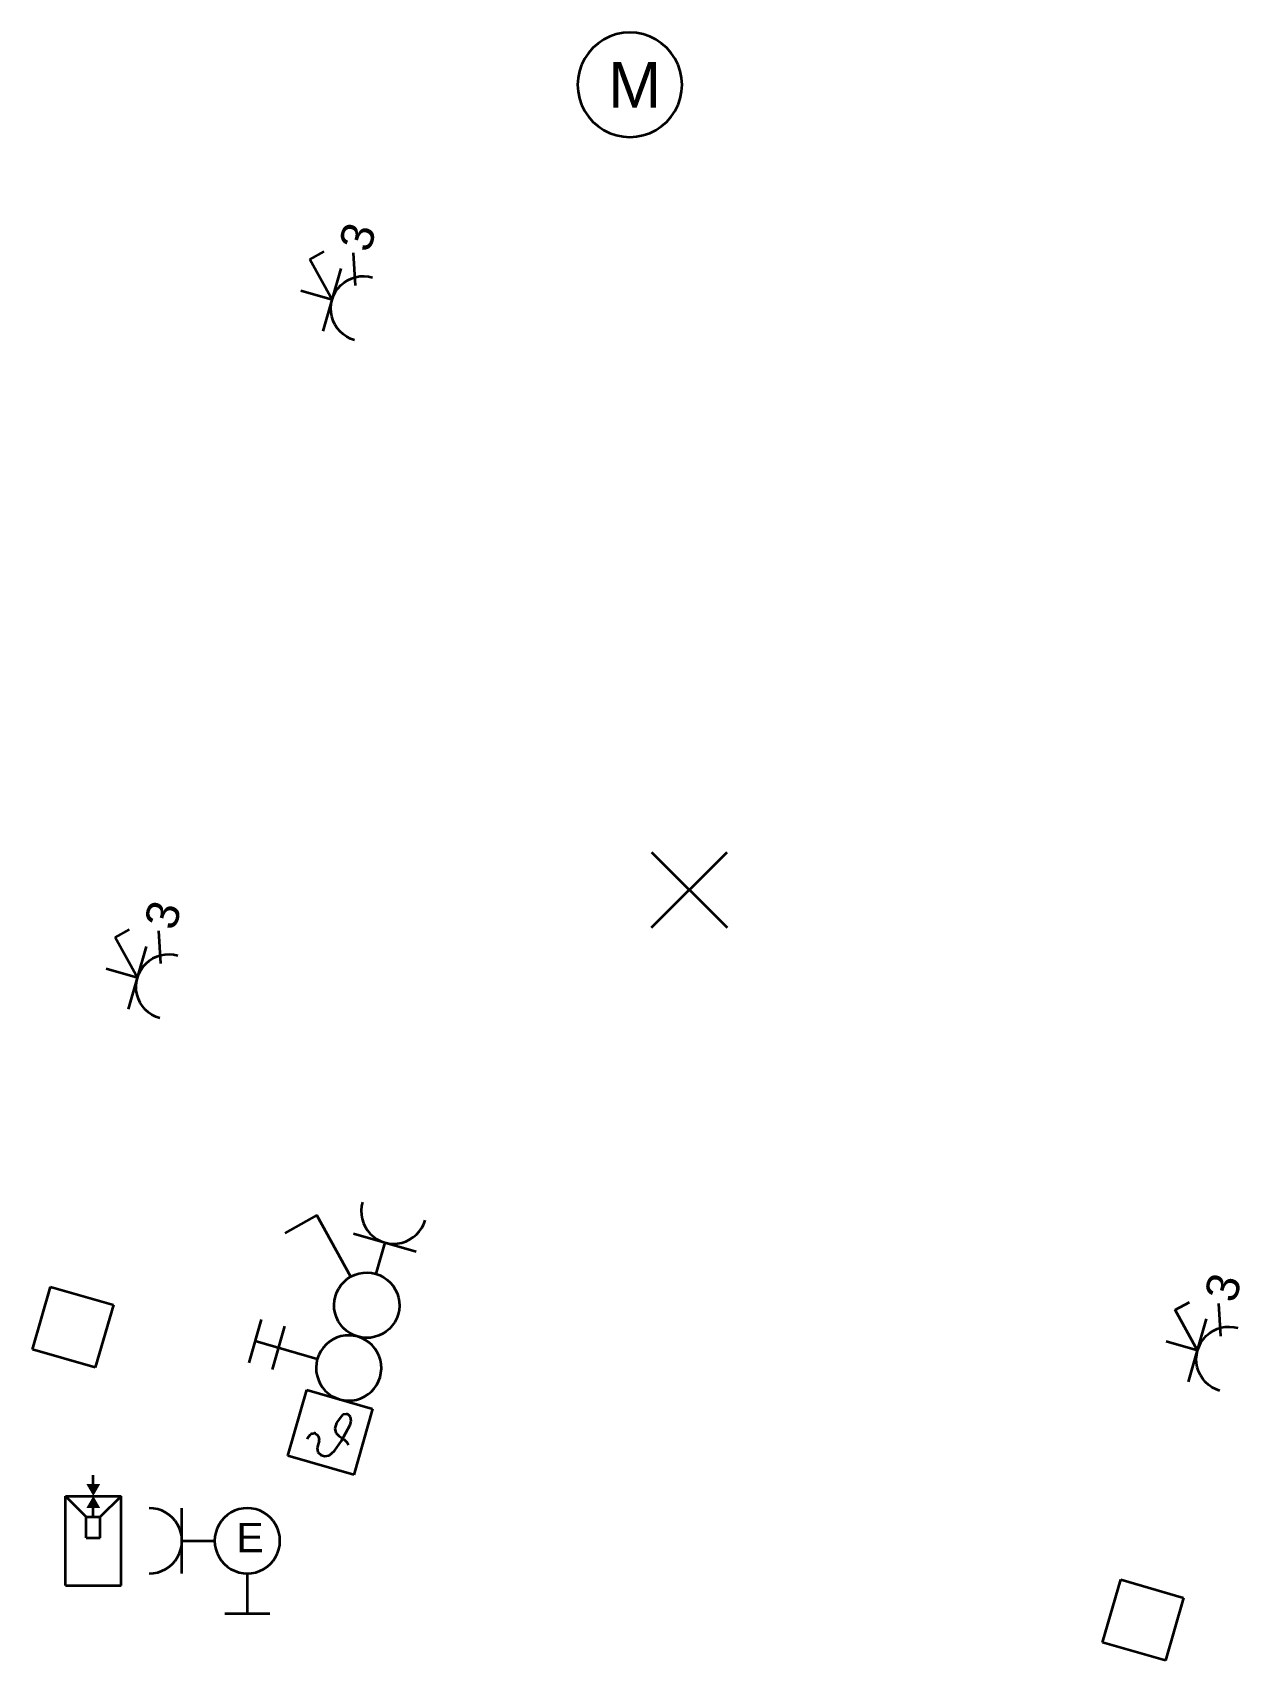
# Model space of a CAD drawing. Extents: x 800 to 1481, y 55 to 490.
# Drawn here: x 1151.33 to 1188.32, y 148.96 to 198.81 of the extents above; entities that cross this region are included whole.
import ezdxf

# ---------------------------------------------------------------- set-up
doc = ezdxf.new("R2010")
doc.units = 0
doc.layers.get('0').update_dxf_attribs({"lineweight": 18})
for name, color, linetype, lineweight, true_color in [('E_GSA', 7, 'Continuous', 35, 0x804000), ('E_Licht', 7, 'Continuous', 35, 0x0080ff), ('E_RTH', 5, 'Continuous', 35, 0x0000ff)]:
    doc.layers.add(name, color=color, linetype=linetype, lineweight=lineweight, true_color=true_color)
doc.styles.get("Standard").update_dxf_attribs({"font": 'arial.ttf'})

# ---------------------------------------------------------------- blocks, each defined once
blk = doc.blocks.new('Abzweigdose quadratisch (multi) UP-A0Q9B34HAY', base_point=(1151.329, 157.936))
at = {"color": 0, "lineweight": -2}
for p, q in [((1151.329, 158.488), (1151.881, 160.41)), ((1151.881, 160.41), (1153.803, 159.858)), ((1153.803, 159.858), (1153.251, 157.936)), ((1153.251, 157.936), (1151.329, 158.488))]:
    blk.add_line(p, q, dxfattribs=at)
blk = doc.blocks.new('Motor allgemein-A0Q9B34JAY', base_point=(1168.02, 195.612))
at = {"color": 0, "linetype": 'ByBlock', "lineweight": -2, "ltscale": 0.35}
for p, q in [((1168.646, 198.482), (1168.489, 198.344)), ((1168.82, 198.598), (1168.646, 198.482)), ((1169.008, 198.691), (1168.82, 198.598)), ((1169.206, 198.758), (1169.008, 198.691)), ((1169.412, 198.799), (1169.206, 198.758)), ((1169.62, 198.812), (1169.412, 198.799)), ((1169.829, 198.799), (1169.62, 198.812)), ((1170.034, 198.758), (1169.829, 198.799)), ((1170.233, 198.691), (1170.034, 198.758)), ((1170.42, 198.598), (1170.233, 198.691)), ((1170.594, 198.482), (1170.42, 198.598)), ((1170.752, 198.344), (1170.594, 198.482)), ((1168.235, 198.012), (1168.142, 197.825)), ((1168.351, 198.186), (1168.235, 198.012)), ((1168.489, 198.344), (1168.351, 198.186)), ((1170.89, 198.186), (1170.752, 198.344)), ((1171.006, 198.012), (1170.89, 198.186)), ((1171.099, 197.825), (1171.006, 198.012)), ((1168.034, 197.421), (1168.02, 197.212)), ((1168.075, 197.626), (1168.034, 197.421)), ((1168.142, 197.825), (1168.075, 197.626)), ((1171.166, 197.626), (1171.099, 197.825)), ((1171.207, 197.421), (1171.166, 197.626)), ((1171.22, 197.212), (1171.207, 197.421)), ((1168.02, 197.212), (1168.034, 197.003)), ((1168.034, 197.003), (1168.075, 196.798)), ((1171.166, 196.798), (1171.207, 197.003)), ((1171.207, 197.003), (1171.22, 197.212)), ((1168.075, 196.798), (1168.142, 196.6)), ((1168.142, 196.6), (1168.235, 196.412)), ((1168.235, 196.412), (1168.351, 196.238)), ((1170.89, 196.238), (1171.006, 196.412)), ((1171.006, 196.412), (1171.099, 196.6)), ((1171.099, 196.6), (1171.166, 196.798)), ((1168.351, 196.238), (1168.489, 196.081)), ((1168.489, 196.081), (1168.646, 195.943)), ((1168.646, 195.943), (1168.82, 195.827)), ((1170.42, 195.827), (1170.594, 195.943)), ((1170.594, 195.943), (1170.752, 196.081)), ((1170.752, 196.081), (1170.89, 196.238)), ((1168.82, 195.827), (1169.008, 195.734)), ((1169.008, 195.734), (1169.206, 195.667)), ((1169.206, 195.667), (1169.412, 195.626)), ((1169.412, 195.626), (1169.62, 195.612)), ((1169.62, 195.612), (1169.829, 195.626)), ((1169.829, 195.626), (1170.034, 195.667)), ((1170.034, 195.667), (1170.233, 195.734)), ((1170.233, 195.734), (1170.42, 195.827))]:
    blk.add_line(p, q, dxfattribs=at)
at = {"color": 0, "linetype": 'ByBlock', "lineweight": -2, "ltscale": 0.35, "insert": (1168.95, 197.912), "char_height": 1.4, "attachment_point": 1}
blk.add_mtext('{\\fArial;M}', dxfattribs=at)
blk = doc.blocks.new('Abzweigdose quadratisch (multi) UP-A0Q9B495AY', base_point=(1184.101, 148.965))
at = {"color": 0, "lineweight": -2}
for p, q in [((1184.101, 149.517), (1184.653, 151.439)), ((1184.653, 151.439), (1186.575, 150.887)), ((1186.575, 150.887), (1186.023, 148.965)), ((1186.023, 148.965), (1184.101, 149.517))]:
    blk.add_line(p, q, dxfattribs=at)
blk = doc.blocks.new('Steckdose T13_ UP_ 3-fach_ geschaltet-A0Q9B497AY', base_point=(1186.047, 157.223))
at = {"color": 0, "linetype": 'ByBlock', "lineweight": -2, "ltscale": 0.35}
for p, q in [((1186.323, 159.697), (1186.761, 159.94)), ((1187.008, 158.46), (1186.323, 159.697)), ((1187.725, 158.897), (1187.66, 159.898)), ((1186.732, 157.499), (1187.284, 159.421)), ((1187.374, 158.988), (1187.484, 159.059)), ((1187.484, 159.059), (1187.603, 159.115)), ((1187.603, 159.115), (1187.727, 159.155)), ((1187.727, 159.155), (1187.856, 159.178)), ((1187.856, 159.178), (1187.987, 159.184)), ((1187.987, 159.184), (1188.117, 159.173)), ((1188.117, 159.173), (1188.245, 159.145)), ((1187.008, 158.46), (1186.047, 158.736)), ((1187.008, 158.46), (1187.052, 158.583)), ((1187.052, 158.583), (1187.112, 158.7)), ((1187.112, 158.7), (1187.186, 158.807)), ((1187.186, 158.807), (1187.274, 158.904)), ((1187.274, 158.904), (1187.374, 158.988)), ((1186.969, 158.202), (1186.98, 158.332)), ((1186.975, 158.071), (1186.969, 158.202)), ((1186.998, 157.943), (1186.975, 158.071)), ((1186.98, 158.332), (1187.008, 158.46)), ((1187.038, 157.818), (1186.998, 157.943)), ((1187.094, 157.7), (1187.038, 157.818)), ((1187.165, 157.59), (1187.094, 157.7)), ((1187.249, 157.49), (1187.165, 157.59)), ((1187.346, 157.402), (1187.249, 157.49)), ((1187.453, 157.327), (1187.346, 157.402)), ((1187.57, 157.267), (1187.453, 157.327)), ((1187.693, 157.223), (1187.57, 157.267))]:
    blk.add_line(p, q, dxfattribs=at)
at = {"color": 0, "linetype": 'ByBlock', "lineweight": -2, "ltscale": 0.35, "insert": (1187.195, 160.153), "char_height": 1, "attachment_point": 1, "rotation": 73.9744}
blk.add_mtext('{\\fArial;3}', dxfattribs=at)
blk = doc.blocks.new('Steckdose T13_ UP_ 3-fach_ geschaltet-A0Q9B49PAY', base_point=(1159.543, 189.393))
at = {"color": 0, "linetype": 'ByBlock', "lineweight": -2, "ltscale": 0.35}
for p, q in [((1159.819, 191.868), (1160.258, 192.111)), ((1161.221, 191.067), (1161.156, 192.068)), ((1160.504, 190.631), (1159.819, 191.868)), ((1160.228, 189.67), (1160.78, 191.592)), ((1160.608, 190.87), (1160.683, 190.977)), ((1160.683, 190.977), (1160.771, 191.074)), ((1160.771, 191.074), (1160.871, 191.159)), ((1160.871, 191.159), (1160.981, 191.229)), ((1160.981, 191.229), (1161.099, 191.285)), ((1161.099, 191.285), (1161.224, 191.325)), ((1161.224, 191.325), (1161.352, 191.348)), ((1161.352, 191.348), (1161.483, 191.354)), ((1161.483, 191.354), (1161.613, 191.344)), ((1161.613, 191.344), (1161.741, 191.316)), ((1160.504, 190.631), (1159.543, 190.907)), ((1160.465, 190.372), (1160.476, 190.503)), ((1160.476, 190.503), (1160.504, 190.631)), ((1160.504, 190.631), (1160.548, 190.754)), ((1160.548, 190.754), (1160.608, 190.87)), ((1160.471, 190.242), (1160.465, 190.372)), ((1160.495, 190.113), (1160.471, 190.242)), ((1160.534, 189.988), (1160.495, 190.113)), ((1160.59, 189.87), (1160.534, 189.988)), ((1160.661, 189.76), (1160.59, 189.87)), ((1160.745, 189.66), (1160.661, 189.76)), ((1160.842, 189.572), (1160.745, 189.66)), ((1160.95, 189.498), (1160.842, 189.572)), ((1161.066, 189.438), (1160.95, 189.498)), ((1161.189, 189.393), (1161.066, 189.438))]:
    blk.add_line(p, q, dxfattribs=at)
at = {"color": 0, "linetype": 'ByBlock', "lineweight": -2, "ltscale": 0.35, "insert": (1160.691, 192.323), "char_height": 1, "attachment_point": 1, "rotation": 73.9744}
blk.add_mtext('{\\fArial;3}', dxfattribs=at)
blk = doc.blocks.new('Steckdose T13_ UP_ 3-fach_ geschaltet-A0Q9B49RAY', base_point=(1153.579, 168.63))
at = {"color": 0, "linetype": 'ByBlock', "lineweight": -2, "ltscale": 0.35}
for p, q in [((1153.855, 171.104), (1154.294, 171.347)), ((1154.54, 169.867), (1153.855, 171.104)), ((1155.257, 170.303), (1155.193, 171.304)), ((1154.264, 168.906), (1154.816, 170.828)), ((1155.017, 170.466), (1155.135, 170.521)), ((1155.135, 170.521), (1155.26, 170.561)), ((1155.26, 170.561), (1155.388, 170.584)), ((1155.388, 170.584), (1155.519, 170.591)), ((1155.519, 170.591), (1155.649, 170.58)), ((1155.649, 170.58), (1155.777, 170.552)), ((1154.54, 169.867), (1153.579, 170.143)), ((1154.54, 169.867), (1154.584, 169.99)), ((1154.584, 169.99), (1154.644, 170.106)), ((1154.644, 170.106), (1154.719, 170.214)), ((1154.719, 170.214), (1154.807, 170.31)), ((1154.807, 170.31), (1154.907, 170.395)), ((1154.907, 170.395), (1155.017, 170.466)), ((1154.501, 169.609), (1154.512, 169.739)), ((1154.507, 169.478), (1154.501, 169.609)), ((1154.512, 169.739), (1154.54, 169.867)), ((1154.531, 169.349), (1154.507, 169.478)), ((1154.57, 169.225), (1154.531, 169.349)), ((1154.626, 169.106), (1154.57, 169.225)), ((1154.697, 168.996), (1154.626, 169.106)), ((1154.781, 168.896), (1154.697, 168.996)), ((1154.878, 168.808), (1154.781, 168.896)), ((1154.986, 168.734), (1154.878, 168.808)), ((1155.102, 168.674), (1154.986, 168.734)), ((1155.225, 168.63), (1155.102, 168.674))]:
    blk.add_line(p, q, dxfattribs=at)
at = {"color": 0, "linetype": 'ByBlock', "lineweight": -2, "ltscale": 0.35, "insert": (1154.727, 171.56), "char_height": 1, "attachment_point": 1, "rotation": 73.9744}
blk.add_mtext('{\\fArial;3}', dxfattribs=at)
blk = doc.blocks.new('Deckenauslass-A0Q9B49XAY', base_point=(1170.289, 171.408))
at = {"color": 0, "lineweight": -2}
for p, q in [((1170.289, 171.408), (1172.597, 173.716)), ((1170.289, 173.716), (1172.597, 171.408))]:
    blk.add_line(p, q, dxfattribs=at)
blk = doc.blocks.new('Temperaturmelder_ UP-A0Q9B49ZAY', base_point=(1159.146, 154.65))
at = {"color": 0, "linetype": 'ByBlock', "lineweight": -2, "ltscale": 0.35}
for p, q in [((1159.146, 155.23), (1159.726, 157.248)), ((1159.726, 157.248), (1161.744, 156.668)), ((1161.744, 156.668), (1161.165, 154.65)), ((1160.637, 156.237), (1160.588, 156.064)), ((1160.588, 156.064), (1160.612, 155.932)), ((1160.745, 156.394), (1160.637, 156.237)), ((1160.835, 156.492), (1160.745, 156.394)), ((1160.793, 155.693), (1161.058, 156.179)), ((1160.931, 156.51), (1160.835, 156.492)), ((1160.94, 156.511), (1160.931, 156.51)), ((1160.95, 156.511), (1160.94, 156.511)), ((1160.96, 156.51), (1160.95, 156.511)), ((1160.97, 156.507), (1160.96, 156.51)), ((1160.979, 156.503), (1160.97, 156.507)), ((1160.987, 156.498), (1160.979, 156.503)), ((1160.995, 156.492), (1160.987, 156.498)), ((1161.066, 156.426), (1160.995, 156.492)), ((1161.058, 156.179), (1161.091, 156.294)), ((1161.091, 156.294), (1161.066, 156.426)), ((1159.747, 155.744), (1159.758, 155.785)), ((1159.761, 155.793), (1159.758, 155.785)), ((1159.765, 155.801), (1159.761, 155.793)), ((1159.77, 155.808), (1159.765, 155.801)), ((1159.775, 155.815), (1159.77, 155.808)), ((1159.775, 155.815), (1159.841, 155.887)), ((1159.846, 155.892), (1159.841, 155.887)), ((1159.852, 155.896), (1159.846, 155.892)), ((1159.859, 155.899), (1159.852, 155.896)), ((1159.865, 155.902), (1159.859, 155.899)), ((1159.872, 155.904), (1159.865, 155.902)), ((1159.872, 155.904), (1159.958, 155.92)), ((1159.966, 155.921), (1159.958, 155.92)), ((1159.973, 155.921), (1159.966, 155.921)), ((1159.98, 155.92), (1159.973, 155.921)), ((1159.988, 155.917), (1159.98, 155.92)), ((1159.994, 155.914), (1159.988, 155.917)), ((1160.001, 155.911), (1159.994, 155.914)), ((1160.007, 155.906), (1160.001, 155.911)), ((1160.007, 155.906), (1160.071, 155.847)), ((1160.104, 155.685), (1160.043, 155.472)), ((1160.076, 155.842), (1160.071, 155.847)), ((1160.08, 155.836), (1160.076, 155.842)), ((1160.084, 155.83), (1160.08, 155.836)), ((1160.086, 155.823), (1160.084, 155.83)), ((1160.088, 155.816), (1160.086, 155.823)), ((1160.088, 155.816), (1160.106, 155.72)), ((1160.104, 155.685), (1160.106, 155.694)), ((1160.107, 155.711), (1160.106, 155.72)), ((1160.106, 155.694), (1160.107, 155.702)), ((1160.107, 155.702), (1160.107, 155.711)), ((1160.578, 155.38), (1160.793, 155.693)), ((1160.612, 155.932), (1160.711, 155.842)), ((1160.711, 155.842), (1160.867, 155.734)), ((1160.867, 155.734), (1160.966, 155.643)), ((1160.966, 155.643), (1161.007, 155.569)), ((1161.165, 154.65), (1159.146, 155.23)), ((1160.043, 155.472), (1160.067, 155.34)), ((1160.067, 155.34), (1160.166, 155.249)), ((1160.166, 155.249), (1160.282, 155.216)), ((1160.282, 155.216), (1160.413, 155.24)), ((1160.413, 155.24), (1160.578, 155.38))]:
    blk.add_line(p, q, dxfattribs=at)
blk = doc.blocks.new('Storentaster_ UP-A0Q9B4A1AY', base_point=(1157.961, 156.92))
at = {"color": 0, "lineweight": -2}
for p, q in [((1157.961, 158.078), (1158.342, 159.404)), ((1158.673, 157.873), (1159.054, 159.2)), ((1160.05, 158.195), (1158.151, 158.741)), ((1160.229, 158.542), (1160.154, 158.435)), ((1160.317, 158.639), (1160.229, 158.542)), ((1160.417, 158.724), (1160.317, 158.639)), ((1160.527, 158.794), (1160.417, 158.724)), ((1160.645, 158.85), (1160.527, 158.794)), ((1160.77, 158.89), (1160.645, 158.85)), ((1160.898, 158.913), (1160.77, 158.89)), ((1161.029, 158.919), (1160.898, 158.913)), ((1161.16, 158.908), (1161.029, 158.919)), ((1161.287, 158.881), (1161.16, 158.908)), ((1161.41, 158.836), (1161.287, 158.881)), ((1161.527, 158.776), (1161.41, 158.836)), ((1161.634, 158.702), (1161.527, 158.776)), ((1161.731, 158.614), (1161.634, 158.702)), ((1161.815, 158.514), (1161.731, 158.614)), ((1160.022, 158.068), (1160.011, 157.937)), ((1160.05, 158.195), (1160.022, 158.068)), ((1160.094, 158.319), (1160.05, 158.195)), ((1160.154, 158.435), (1160.094, 158.319)), ((1161.886, 158.404), (1161.815, 158.514)), ((1161.942, 158.286), (1161.886, 158.404)), ((1161.982, 158.161), (1161.942, 158.286)), ((1162.005, 158.032), (1161.982, 158.161)), ((1162.011, 157.902), (1162.005, 158.032)), ((1160.011, 157.937), (1160.018, 157.807)), ((1160.018, 157.807), (1160.041, 157.678)), ((1160.041, 157.678), (1160.081, 157.553)), ((1160.081, 157.553), (1160.136, 157.435)), ((1161.868, 157.404), (1161.928, 157.52)), ((1161.928, 157.52), (1161.972, 157.643)), ((1161.972, 157.643), (1162, 157.771)), ((1162, 157.771), (1162.011, 157.902)), ((1160.136, 157.435), (1160.207, 157.325)), ((1160.207, 157.325), (1160.292, 157.225)), ((1160.292, 157.225), (1160.388, 157.137)), ((1160.388, 157.137), (1160.496, 157.062)), ((1160.496, 157.062), (1160.612, 157.003)), ((1161.377, 156.989), (1161.496, 157.045)), ((1161.496, 157.045), (1161.606, 157.115)), ((1161.606, 157.115), (1161.706, 157.2)), ((1161.706, 157.2), (1161.794, 157.297)), ((1161.794, 157.297), (1161.868, 157.404)), ((1160.612, 157.003), (1160.735, 156.958)), ((1160.735, 156.958), (1160.863, 156.93)), ((1160.863, 156.93), (1160.993, 156.92)), ((1160.993, 156.92), (1161.124, 156.926)), ((1161.124, 156.926), (1161.253, 156.949)), ((1161.253, 156.949), (1161.377, 156.989))]:
    blk.add_line(p, q, dxfattribs=at)
blk = doc.blocks.new('Schalter_ Schema 0_ UP-A0Q9B4A3AY', base_point=(1159.05, 158.842))
at = {"color": 0, "linetype": 'ByBlock', "lineweight": -2, "ltscale": 0.35}
for p, q in [((1160.037, 162.599), (1159.05, 162.052)), ((1161.079, 160.716), (1160.037, 162.599)), ((1160.781, 160.465), (1160.869, 160.561)), ((1160.869, 160.561), (1160.969, 160.646)), ((1160.969, 160.646), (1161.079, 160.717)), ((1161.079, 160.717), (1161.197, 160.772)), ((1161.197, 160.772), (1161.322, 160.812)), ((1161.322, 160.812), (1161.451, 160.835)), ((1161.451, 160.835), (1161.581, 160.842)), ((1161.581, 160.842), (1161.712, 160.831)), ((1161.712, 160.831), (1161.839, 160.803)), ((1161.839, 160.803), (1161.963, 160.759)), ((1161.963, 160.759), (1162.079, 160.699)), ((1162.079, 160.699), (1162.186, 160.624)), ((1162.186, 160.624), (1162.283, 160.536)), ((1162.283, 160.536), (1162.368, 160.436)), ((1160.574, 159.99), (1160.602, 160.118)), ((1160.602, 160.118), (1160.647, 160.241)), ((1160.647, 160.241), (1160.706, 160.357)), ((1160.706, 160.357), (1160.781, 160.465)), ((1162.368, 160.436), (1162.438, 160.326)), ((1162.438, 160.326), (1162.494, 160.208)), ((1162.494, 160.208), (1162.534, 160.083)), ((1162.534, 160.083), (1162.557, 159.954)), ((1160.564, 159.86), (1160.574, 159.99)), ((1160.57, 159.729), (1160.564, 159.86)), ((1160.593, 159.6), (1160.57, 159.729)), ((1160.633, 159.476), (1160.593, 159.6)), ((1162.525, 159.566), (1162.48, 159.443)), ((1162.552, 159.693), (1162.525, 159.566)), ((1162.563, 159.824), (1162.552, 159.693)), ((1162.557, 159.954), (1162.563, 159.824)), ((1160.689, 159.357), (1160.633, 159.476)), ((1160.759, 159.247), (1160.689, 159.357)), ((1160.844, 159.147), (1160.759, 159.247)), ((1160.941, 159.059), (1160.844, 159.147)), ((1161.048, 158.985), (1160.941, 159.059)), ((1162.158, 159.038), (1162.048, 158.967)), ((1162.258, 159.122), (1162.158, 159.038)), ((1162.346, 159.219), (1162.258, 159.122)), ((1162.42, 159.326), (1162.346, 159.219)), ((1162.48, 159.443), (1162.42, 159.326)), ((1161.164, 158.925), (1161.048, 158.985)), ((1161.287, 158.881), (1161.164, 158.925)), ((1161.415, 158.853), (1161.287, 158.881)), ((1161.545, 158.842), (1161.415, 158.853)), ((1161.676, 158.848), (1161.545, 158.842)), ((1161.805, 158.871), (1161.676, 158.848)), ((1161.929, 158.911), (1161.805, 158.871)), ((1162.048, 158.967), (1161.929, 158.911))]:
    blk.add_line(p, q, dxfattribs=at)
blk = doc.blocks.new('Steckdose T13_ UP-A0Q9B4A5AY', base_point=(1161.154, 160.803))
at = {"color": 0, "linetype": 'ByBlock', "lineweight": -2, "ltscale": 0.35}
for p, q in [((1161.403, 162.873), (1161.392, 162.743)), ((1161.392, 162.743), (1161.398, 162.612)), ((1161.398, 162.612), (1161.421, 162.484)), ((1161.43, 163.001), (1161.403, 162.873)), ((1161.154, 162.04), (1163.077, 161.488)), ((1161.421, 162.484), (1161.461, 162.359)), ((1161.461, 162.359), (1161.517, 162.241)), ((1161.517, 162.241), (1161.587, 162.131)), ((1161.587, 162.131), (1161.672, 162.031)), ((1161.672, 162.031), (1161.769, 161.943)), ((1162.986, 161.921), (1163.086, 162.005)), ((1163.086, 162.005), (1163.174, 162.102)), ((1163.174, 162.102), (1163.249, 162.21)), ((1163.249, 162.21), (1163.308, 162.326)), ((1163.308, 162.326), (1163.353, 162.449)), ((1161.769, 161.943), (1161.876, 161.868)), ((1162.116, 161.764), (1161.839, 160.803)), ((1161.876, 161.868), (1161.992, 161.808)), ((1161.992, 161.808), (1162.116, 161.764)), ((1162.116, 161.764), (1162.243, 161.736)), ((1162.243, 161.736), (1162.374, 161.725)), ((1162.374, 161.725), (1162.504, 161.731)), ((1162.504, 161.731), (1162.633, 161.755)), ((1162.633, 161.755), (1162.758, 161.795)), ((1162.758, 161.795), (1162.876, 161.85)), ((1162.876, 161.85), (1162.986, 161.921))]:
    blk.add_line(p, q, dxfattribs=at)
blk = doc.blocks.new('Taster_ UP-A0Q9B4AZAY', base_point=(1156.905, 150.393))
at = {"color": 0, "lineweight": -2}
for p, q in [((1157.523, 153.552), (1157.405, 153.494)), ((1157.647, 153.594), (1157.523, 153.552)), ((1157.775, 153.619), (1157.647, 153.594)), ((1157.905, 153.628), (1157.775, 153.619)), ((1158.036, 153.619), (1157.905, 153.628)), ((1158.164, 153.594), (1158.036, 153.619)), ((1158.288, 153.552), (1158.164, 153.594)), ((1158.405, 153.494), (1158.288, 153.552)), ((1157.039, 153.128), (1156.982, 153.011)), ((1157.112, 153.237), (1157.039, 153.128)), ((1157.198, 153.335), (1157.112, 153.237)), ((1157.297, 153.421), (1157.198, 153.335)), ((1157.405, 153.494), (1157.297, 153.421)), ((1158.514, 153.421), (1158.405, 153.494)), ((1158.613, 153.335), (1158.514, 153.421)), ((1158.699, 153.237), (1158.613, 153.335)), ((1158.771, 153.128), (1158.699, 153.237)), ((1158.829, 153.011), (1158.771, 153.128)), ((1156.914, 152.758), (1156.905, 152.628)), ((1156.905, 152.628), (1156.914, 152.497)), ((1156.94, 152.887), (1156.914, 152.758)), ((1156.982, 153.011), (1156.94, 152.887)), ((1158.871, 152.887), (1158.829, 153.011)), ((1158.897, 152.758), (1158.871, 152.887)), ((1158.905, 152.628), (1158.897, 152.758)), ((1158.897, 152.497), (1158.905, 152.628)), ((1156.914, 152.497), (1156.94, 152.369)), ((1156.94, 152.369), (1156.982, 152.245)), ((1156.982, 152.245), (1157.039, 152.128)), ((1157.039, 152.128), (1157.112, 152.019)), ((1158.699, 152.019), (1158.771, 152.128)), ((1158.771, 152.128), (1158.829, 152.245)), ((1158.829, 152.245), (1158.871, 152.369)), ((1158.871, 152.369), (1158.897, 152.497)), ((1157.112, 152.019), (1157.198, 151.921)), ((1157.198, 151.921), (1157.297, 151.835)), ((1157.297, 151.835), (1157.405, 151.762)), ((1157.405, 151.762), (1157.523, 151.704)), ((1157.523, 151.704), (1157.647, 151.662)), ((1157.647, 151.662), (1157.775, 151.637)), ((1157.775, 151.637), (1157.905, 151.628)), ((1157.905, 151.628), (1158.036, 151.637)), ((1157.905, 151.628), (1157.905, 150.393)), ((1158.036, 151.637), (1158.164, 151.662)), ((1158.164, 151.662), (1158.288, 151.704)), ((1158.288, 151.704), (1158.405, 151.762)), ((1158.405, 151.762), (1158.514, 151.835)), ((1158.514, 151.835), (1158.613, 151.921)), ((1158.613, 151.921), (1158.699, 152.019)), ((1158.595, 150.393), (1157.215, 150.393))]:
    blk.add_line(p, q, dxfattribs=at)
blk = doc.blocks.new('Bauteilbeschriftung-A0Q9B4B1AY', base_point=(1157.569, 152.277))
at = {"color": 0, "linetype": 'ByBlock', "lineweight": -2, "ltscale": 0.35, "insert": (1157.569, 153.177), "char_height": 0.9, "attachment_point": 1}
blk.add_mtext('{\\fArial;E}', dxfattribs=at)
blk = doc.blocks.new('Steckdose T13_ UP-A0Q9B4B3AY', base_point=(1154.905, 151.628))
at = {"color": 0, "linetype": 'ByBlock', "lineweight": -2, "ltscale": 0.35}
for p, q in [((1155.036, 153.619), (1154.905, 153.628)), ((1155.164, 153.594), (1155.036, 153.619)), ((1155.288, 153.552), (1155.164, 153.594)), ((1155.405, 153.494), (1155.288, 153.552)), ((1155.905, 151.628), (1155.905, 153.628)), ((1155.514, 153.421), (1155.405, 153.494)), ((1155.613, 153.335), (1155.514, 153.421)), ((1155.699, 153.237), (1155.613, 153.335)), ((1155.771, 153.128), (1155.699, 153.237)), ((1155.829, 153.011), (1155.771, 153.128)), ((1155.871, 152.887), (1155.829, 153.011)), ((1155.897, 152.758), (1155.871, 152.887)), ((1155.905, 152.628), (1155.897, 152.758)), ((1155.897, 152.497), (1155.905, 152.628)), ((1155.905, 152.628), (1156.905, 152.628)), ((1155.699, 152.019), (1155.771, 152.128)), ((1155.771, 152.128), (1155.829, 152.245)), ((1155.829, 152.245), (1155.871, 152.369)), ((1155.871, 152.369), (1155.897, 152.497)), ((1154.905, 151.628), (1155.036, 151.637)), ((1155.036, 151.637), (1155.164, 151.662)), ((1155.164, 151.662), (1155.288, 151.704)), ((1155.288, 151.704), (1155.405, 151.762)), ((1155.405, 151.762), (1155.514, 151.835)), ((1155.514, 151.835), (1155.613, 151.921)), ((1155.613, 151.921), (1155.699, 152.019))]:
    blk.add_line(p, q, dxfattribs=at)
blk = doc.blocks.new('Gegensprechanlage-A0Q9B4C3AY', base_point=(1152.333, 151.256))
at = {"color": 0, "linetype": 'ByBlock', "lineweight": -2, "ltscale": 0.35}
for p, q in [((1153.189, 154.371), (1153.189, 154.642)), ((1152.975, 153.358), (1152.333, 154)), ((1152.333, 154), (1154.046, 154)), ((1152.333, 151.256), (1152.333, 154)), ((1153.189, 153.358), (1153.189, 153.629)), ((1153.403, 153.358), (1154.046, 154)), ((1154.046, 151.256), (1154.046, 154)), ((1152.975, 152.715), (1152.975, 153.358)), ((1152.975, 153.358), (1153.403, 153.358)), ((1153.403, 152.715), (1153.403, 153.358)), ((1152.975, 152.715), (1153.403, 152.715)), ((1152.333, 151.256), (1154.046, 151.256))]:
    blk.add_line(p, q, dxfattribs=at)
for points in [[(1153.189, 154), (1153.403, 154.371), (1152.975, 154.371)], [(1153.403, 154.371), (1152.975, 154.371), (1153.403, 154.371)], [(1153.403, 153.629), (1152.975, 153.629), (1153.189, 154)], [(1152.975, 153.629), (1153.403, 153.629), (1152.975, 153.629)]]:
    blk.add_solid(points, dxfattribs=at)

msp = doc.modelspace()

# ---------------------------------------------------------------- block references
at = {"layer": 'E_GSA', "ltscale": 0.35}
msp.add_blockref('Gegensprechanlage-A0Q9B4C3AY', (1152.333, 151.256), dxfattribs=at)
at = {"layer": 'E_Licht', "ltscale": 0.35}
for name, p in [('Motor allgemein-A0Q9B34JAY', (1168.02, 195.612)), ('Steckdose T13_ UP_ 3-fach_ geschaltet-A0Q9B49PAY', (1159.543, 189.393)), ('Steckdose T13_ UP_ 3-fach_ geschaltet-A0Q9B49RAY', (1153.579, 168.63)), ('Schalter_ Schema 0_ UP-A0Q9B4A3AY', (1159.05, 158.842)), ('Steckdose T13_ UP-A0Q9B4A5AY', (1161.154, 160.803)), ('Steckdose T13_ UP_ 3-fach_ geschaltet-A0Q9B497AY', (1186.047, 157.223)), ('Steckdose T13_ UP-A0Q9B4B3AY', (1154.905, 151.628)), ('Bauteilbeschriftung-A0Q9B4B1AY', (1157.569, 152.277))]:
    msp.add_blockref(name, p, dxfattribs=at)
at = {"layer": 'E_Licht', "linetype": 'Continuous', "ltscale": 0.35}
for name, p in [('Deckenauslass-A0Q9B49XAY', (1170.289, 171.408)), ('Abzweigdose quadratisch (multi) UP-A0Q9B34HAY', (1151.329, 157.936)), ('Storentaster_ UP-A0Q9B4A1AY', (1157.961, 156.92)), ('Taster_ UP-A0Q9B4AZAY', (1156.905, 150.393)), ('Abzweigdose quadratisch (multi) UP-A0Q9B495AY', (1184.101, 148.965))]:
    msp.add_blockref(name, p, dxfattribs=at)
at = {"layer": 'E_RTH', "ltscale": 0.35}
msp.add_blockref('Temperaturmelder_ UP-A0Q9B49ZAY', (1159.146, 154.65), dxfattribs=at)

doc.saveas('drawing.dxf')
